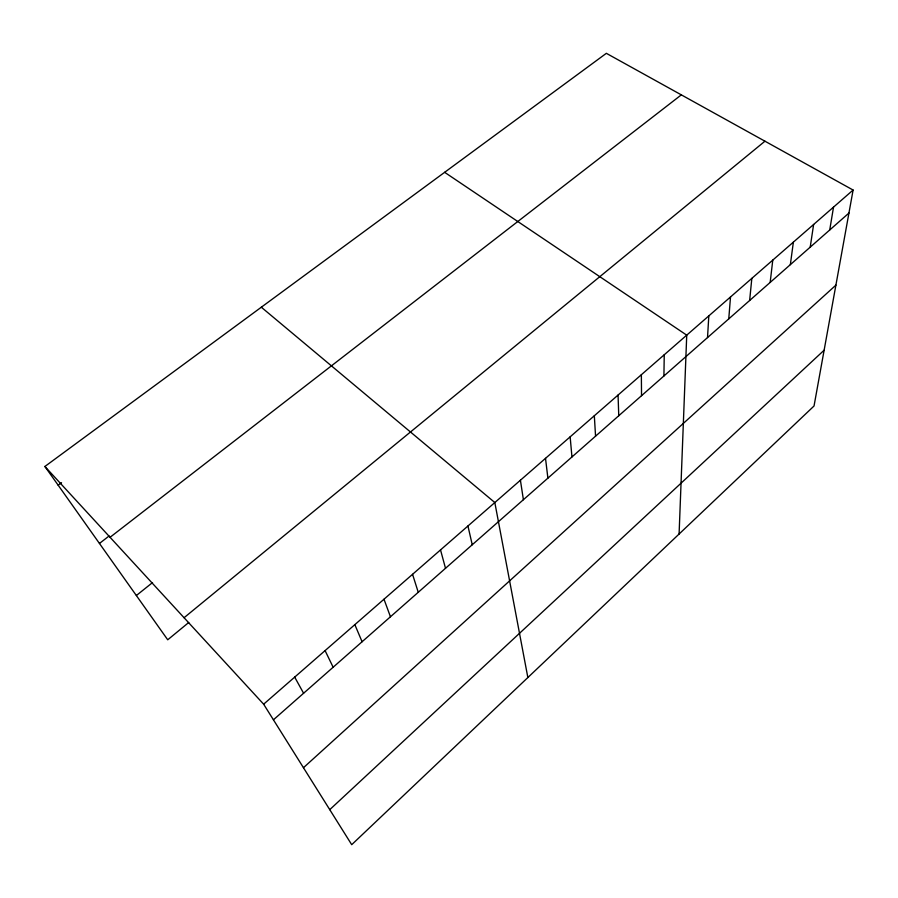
<?xml version="1.0" encoding="UTF-8"?>
<svg xmlns="http://www.w3.org/2000/svg" width="898" height="898" viewBox="0 0 898 898"><rect width="100%" height="100%" fill="white"/><g stroke="black" fill="none" stroke-linecap="round" stroke-linejoin="round"><path stroke-width="1.35" d="M663.914 375.981L664.251 354.766M679.09 534.041L686.734 335.156L444.645 172.315M707.523 337.581L708.814 315.894M728.761 318.88L730.512 296.969M749.639 300.493L751.828 278.38M770.17 282.421L772.774 260.106M790.352 264.641L793.372 242.134M810.209 247.163L813.622 224.478M829.73 229.967L833.524 207.112M853.1 190.039L814.037 405.986L351.713 844.681L263.642 704.2L44.9 466.477L606.352 53.319L853.1 190.039L263.642 704.2M329.757 809.659L824.128 350.209M303.457 767.711L835.892 285.149M273.43 719.814L848.936 213.062M188.748 622.482L167.724 639.791L44.9 466.477M184.068 617.723L764.95 141.199M136.361 595.52L152.548 582.566M99.454 543.447L109.107 535.971M110.061 537.285L681.335 94.862M58.168 485.201L61.535 482.686M261.318 307.217L494.82 502.543L527.856 677.53M294.69 677.114L303.591 693.256M325.087 650.612L333.147 667.236M354.845 624.649L362.085 641.744M383.996 599.224L390.45 616.769M412.552 574.316L418.255 592.298M440.525 549.913L445.509 568.299M467.948 525.992L472.236 544.76M520.413 480.228L523.399 499.715M545.513 458.339L547.892 478.14M570.151 436.855L571.947 456.959M594.33 415.763L595.554 436.17M618.06 395.053L618.756 415.74M641.363 374.724L641.531 395.681"/></g></svg>
